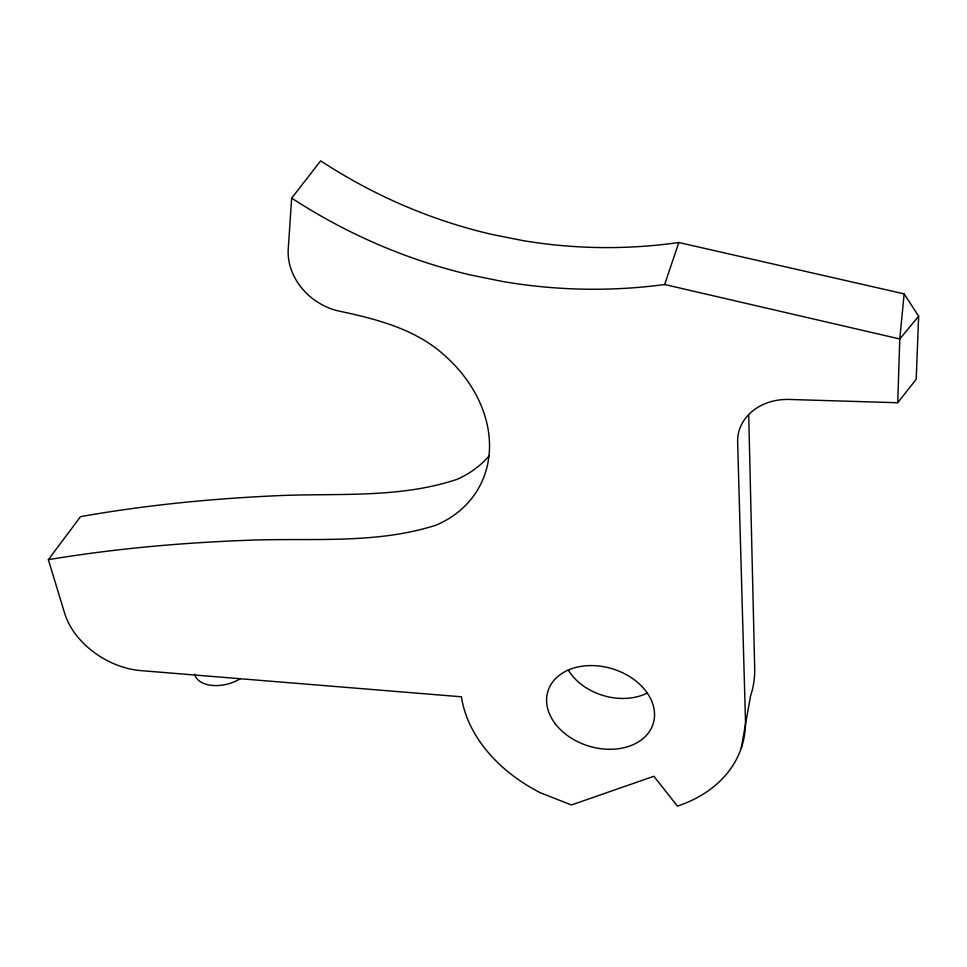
<?xml version="1.0" encoding="UTF-8"?>
<svg xmlns="http://www.w3.org/2000/svg" width="967" height="967" viewBox="0 0 967 967"><rect width="100%" height="100%" fill="white"/><g stroke="black" fill="none" stroke-linecap="round" stroke-linejoin="round"><path stroke-width="1.45" d="M897.727 402.743L899.793 338.982L904.145 293.871L678.822 242.512A631.596 566.904 -88.8 0 1 522.615 240.553L492.179 234.485A631.596 566.904 -88.8 0 1 320.657 160.86L291.671 198.138L288.239 249.123A57.488 48.12 36.1 0 0 337.846 310.818C375.716 318.88 414.928 328.575 444.445 355.276A128.091 102.2 29.3 0 1 436.081 525.154C376.296 544.288 313.103 537.978 251.396 540.142C183.404 542.572 115.484 548.482 48.35 559.675L64.729 613.477A68.705 47.552 31.2 0 0 140.686 670.602L461.44 696.796A145.376 106.769 17 0 0 540.783 792.952L571.424 804.967L653.91 776.271L677.42 806.14A145.376 106.769 17 0 0 745.46 720.004L737.64 441.979A52.605 43.588 7.9 0 1 789.265 399.456L897.727 402.743L916.196 379.294L918.65 316.209L904.145 293.871M741.254 748.144L750.537 695.998A140.227 105.572 16.6 0 0 754.695 668.209L748.712 415.061M291.671 198.138A662.153 595.781 88.8 0 0 470.458 274.954L502.139 281.397A662.153 595.781 88.8 0 0 664.655 284.528L678.822 242.512M48.35 559.675L80.539 516.644C145.775 505.064 211.821 498.634 277.988 495.66C337.821 493.037 399.178 498.634 456.956 479.378A123.232 100.495 29.6 0 0 489.084 455.928M918.65 316.209L899.793 338.982L664.655 284.528M647.068 693.17A53.125 39.961 16.6 0 1 568.173 669.913M240.263 678.725A29.433 17.648 -14.5 0 1 194.621 674.132M555.203 723.691A55.083 40.409 17 0 0 648.579 732.72A55.083 40.409 17 0 0 597.896 665.9A55.083 40.409 17 0 0 555.203 723.691"/></g></svg>
